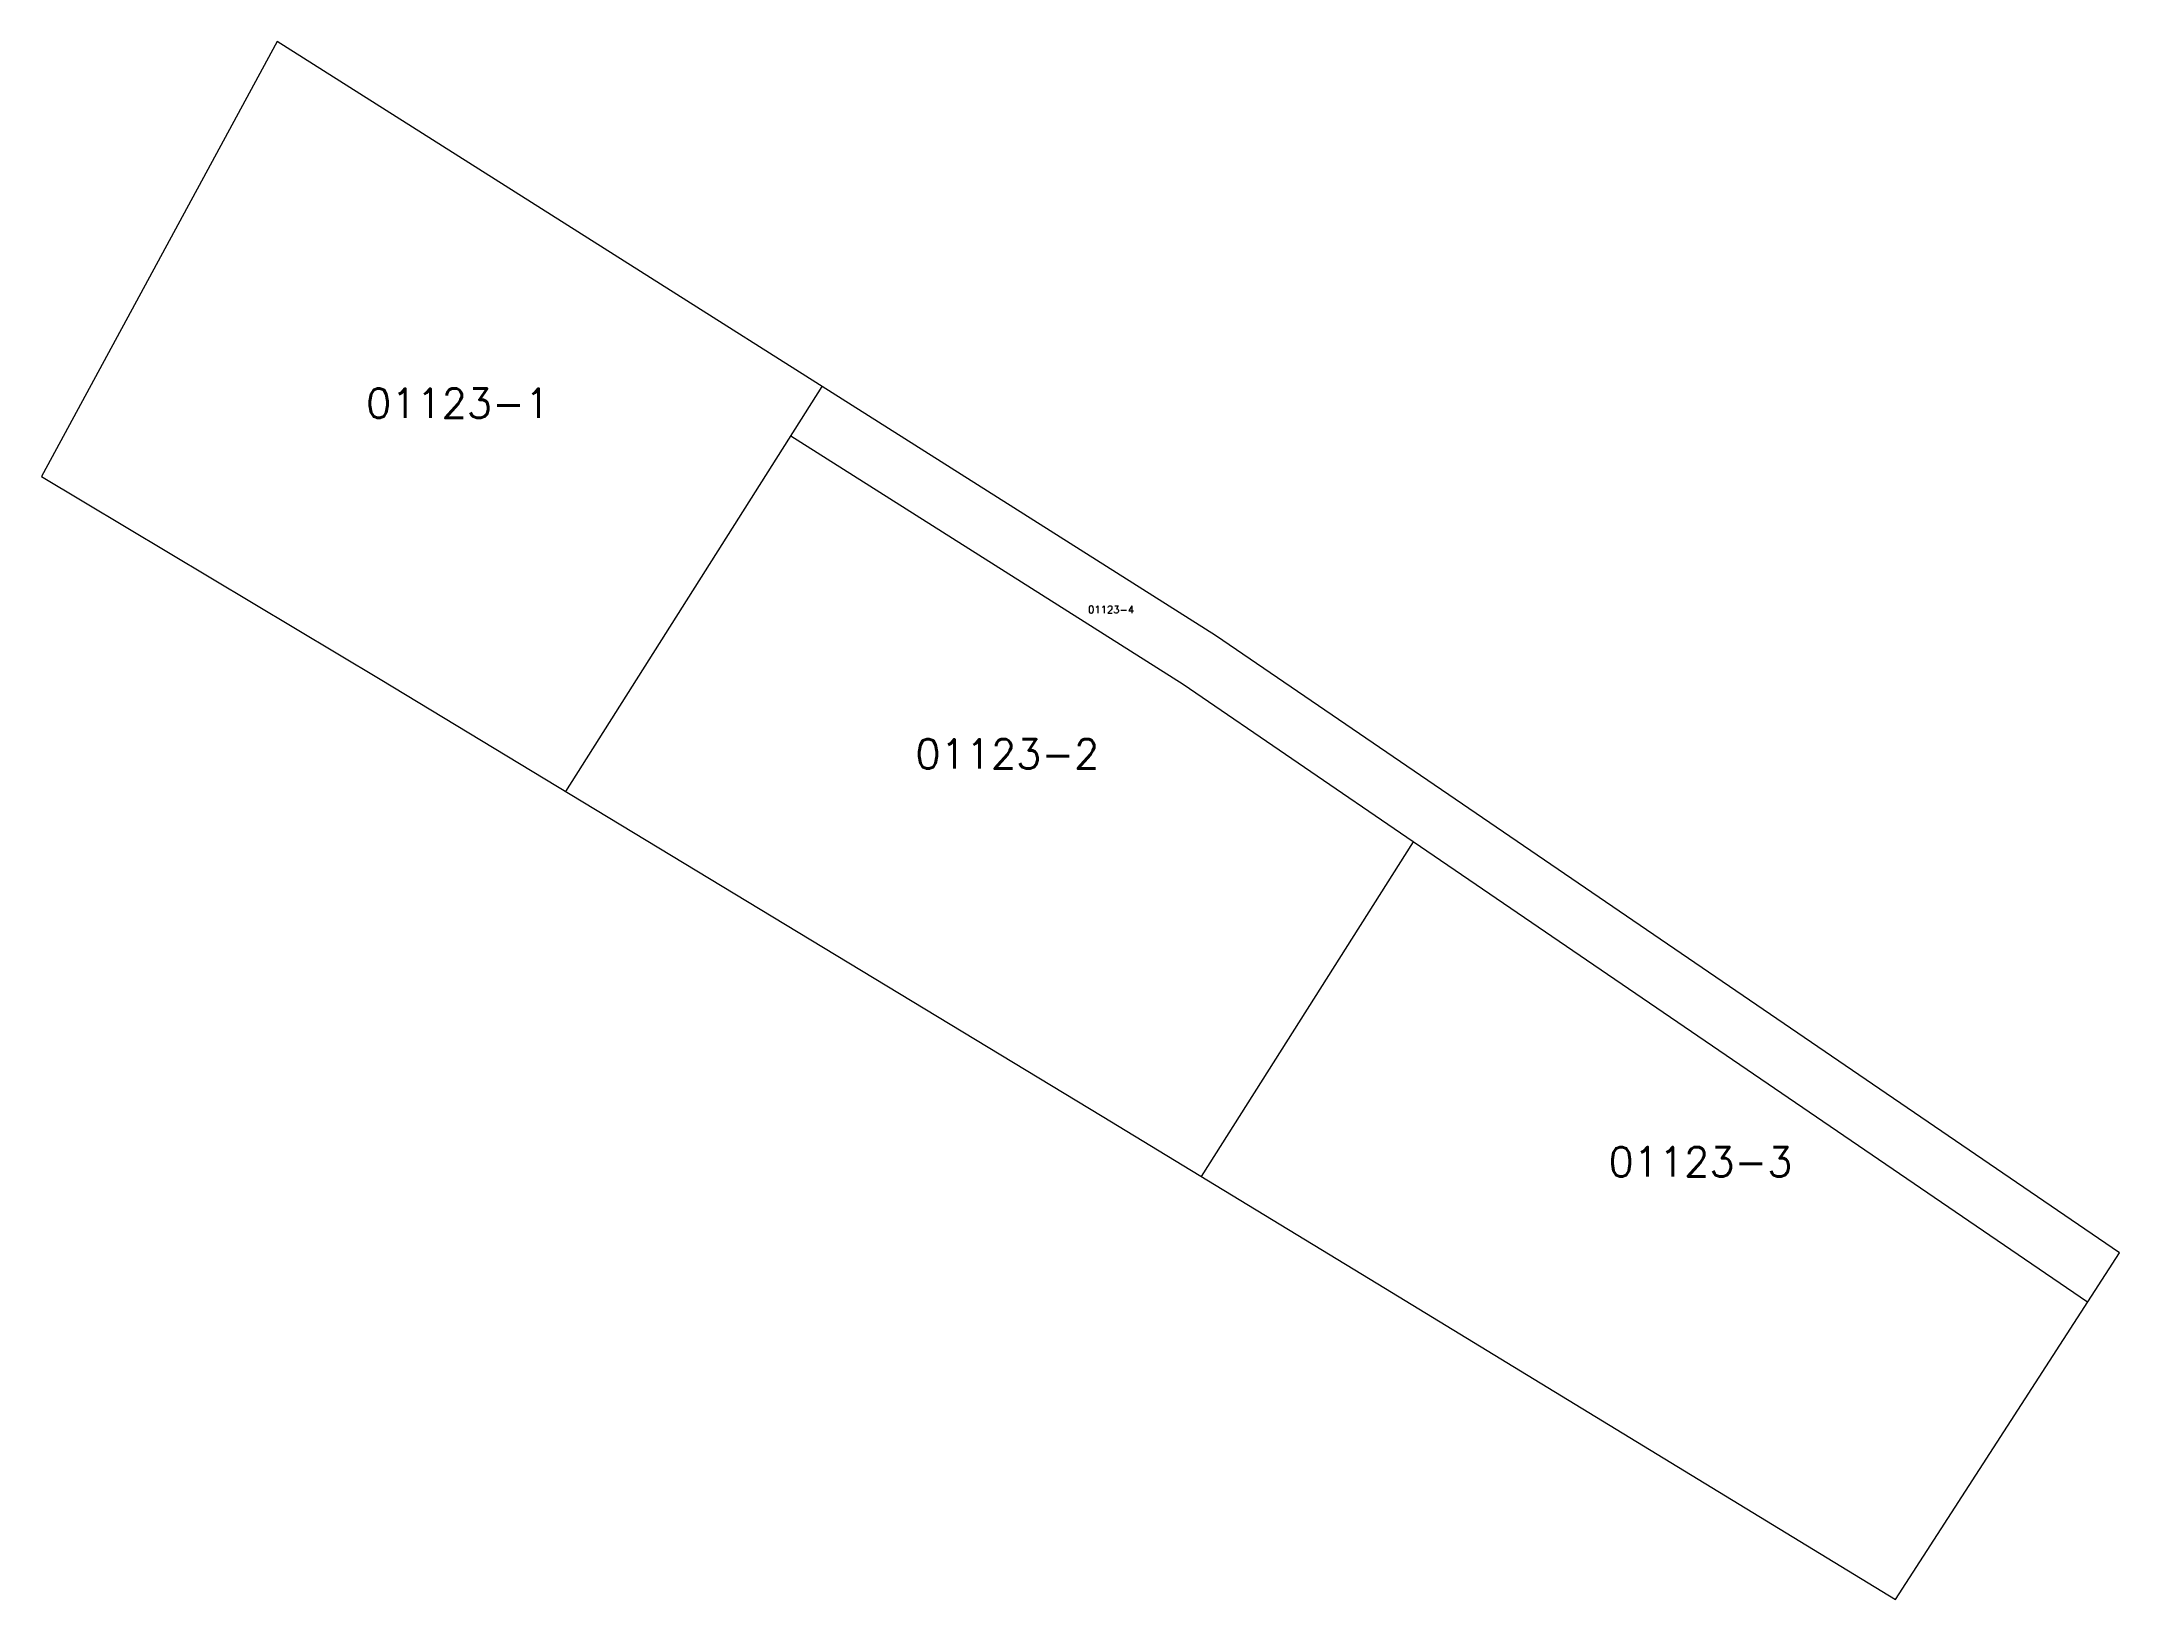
# Model space of a CAD drawing. Header units: metres. Extents: x 7511221 to 7511363, y 4688615 to 4688721.
import ezdxf

# ---------------------------------------------------------------- set-up
doc = ezdxf.new("R2010")
doc.units = ezdxf.units.M
doc.layers.add('Ndarje e re', color=1, linetype='Continuous', lineweight=0)
doc.styles.get("Standard").update_dxf_attribs({"font": 'simplex.shx'})

msp = doc.modelspace()

# ---------------------------------------------------------------- linework, layer by layer
at = {"layer": 'Ndarje e re', "flags": 128}
msp.add_lwpolyline([(7511362.7, 4688638.94), (7511301.16, 4688680.98), (7511237.29, 4688721.42), (7511221.26, 4688691.81), (7511244.31, 4688678), (7511293.46, 4688648.25), (7511312.21, 4688636.83), (7511347.46, 4688615.33)], close=True, dxfattribs=at)
for points in [[(7511256.94, 4688670.36), (7511274.39, 4688697.93)], [(7511360.53, 4688635.58), (7511314.63, 4688666.93), (7511298.96, 4688677.64), (7511272.25, 4688694.55)], [(7511300.21, 4688644.14), (7511314.64, 4688666.93)]]:
    msp.add_lwpolyline(points, dxfattribs=at)

# ---------------------------------------------------------------- texts
at = {"layer": 'Ndarje e re'}
for s, height, p in [('01123-1', 2, (7511243.35, 4688695.79)), ('01123-4', 0.5, (7511292.49, 4688682.49)), ('01123-2', 2, (7511280.74, 4688671.91)), ('01123-3', 2, (7511327.92, 4688644.14))]:
    msp.add_text(s, height=height, dxfattribs=at).set_placement(p)

doc.saveas('drawing.dxf')
